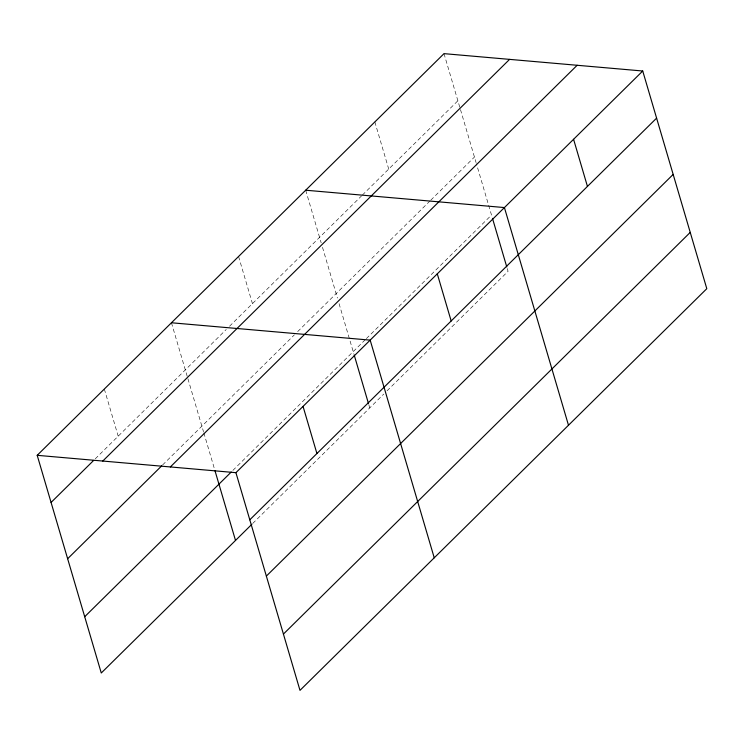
<?xml version="1.0" encoding="UTF-8"?>
<svg xmlns="http://www.w3.org/2000/svg" width="744" height="744" viewBox="0 0 744 744"><rect width="100%" height="100%" fill="white"/><g stroke="black" fill="none" stroke-linecap="round" stroke-linejoin="round"><path stroke-width="0.56" stroke-dasharray="3.72 2.79" d="M95.279 458.806L226.25 329.48M229.524 326.253L361.556 195.886M362.375 195.077L457.876 100.775M162.592 464.972L294.382 334.847M297.656 331.61L429.986 200.954M430.804 200.145L474.44 157.058M232.863 470.422L365.546 339.422M366.364 338.604L491.505 215.044L476.411 163.745M252.7 523.469L383.755 394.078M387.047 390.823L508.078 271.327L507.101 268.017M444.01 53.642L460.155 108.503M460.48 109.6L476.086 162.629M374.846 121.932L388.721 169.065M305.691 190.213L321.185 242.86M322.487 247.278L337.441 298.084M339.078 303.664L353.846 353.819M368.782 404.587L369.759 407.898M238.573 256.494L252.439 303.617M171.446 322.766L187.59 377.617M187.916 378.724L203.521 431.752M203.856 432.869L214.681 469.669M104.327 389.038L118.194 436.17"/><path stroke-width="1.12" d="M251.881 524.278L101.268 672.995L37.2 455.319L444.01 53.642L642.732 71.005L706.8 288.681L299.99 690.358L235.922 472.673L642.732 71.005M51.076 502.451L93.642 460.424M102.784 461.048L509.584 59.371M67.639 558.735L161.773 465.781M170.348 466.944L577.149 65.277M84.704 616.72L231.226 472.04M249.798 519.805L656.608 118.129M266.361 576.089L673.171 174.412M283.427 634.074L690.237 232.398M305.691 190.213L504.423 207.567L568.49 425.252M171.446 322.766L370.168 340.12L434.236 557.805M37.2 455.319L235.922 472.673M573.577 139.286L587.444 186.418M492.481 218.355L506.776 266.91M437.295 273.848L451.171 320.98M354.172 354.925L368.457 403.481M303.05 406.401L316.925 453.533M215.007 470.785L235.513 540.451"/></g></svg>
